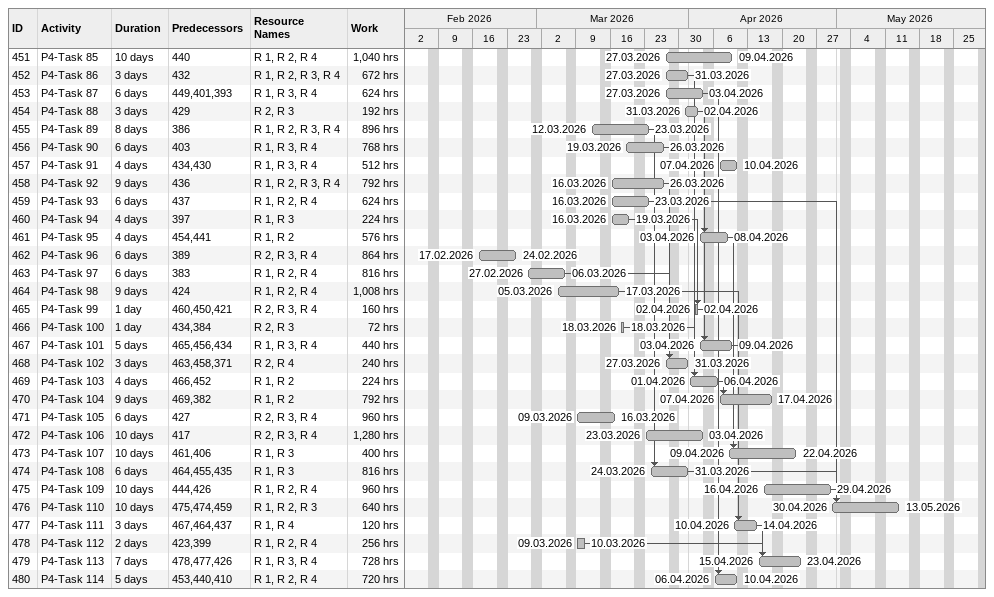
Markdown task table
| ID | Task | Duration | Start | Finish | Predecessors | Resources | Work (h) |
|---|---|---|---|---|---|---|---|
| 451 | P4-Task 85 | 10d | 2026-03-27 | 2026-04-09 | 440 | R 1, R 2, R 4 | 1040 |
| 452 | P4-Task 86 | 3d | 2026-03-27 | 2026-03-31 | 432 | R 1, R 2, R 3, R 4 | 672 |
| 453 | P4-Task 87 | 6d | 2026-03-27 | 2026-04-03 | 449, 401, 393 | R 1, R 3, R 4 | 624 |
| 454 | P4-Task 88 | 3d | 2026-03-31 | 2026-04-02 | 429 | R 2, R 3 | 192 |
| 455 | P4-Task 89 | 8d | 2026-03-12 | 2026-03-23 | 386 | R 1, R 2, R 3, R 4 | 896 |
| 456 | P4-Task 90 | 6d | 2026-03-19 | 2026-03-26 | 403 | R 1, R 3, R 4 | 768 |
| 457 | P4-Task 91 | 4d | 2026-04-07 | 2026-04-10 | 434, 430 | R 1, R 3, R 4 | 512 |
| 458 | P4-Task 92 | 9d | 2026-03-16 | 2026-03-26 | 436 | R 1, R 2, R 3, R 4 | 792 |
| 459 | P4-Task 93 | 6d | 2026-03-16 | 2026-03-23 | 437 | R 1, R 2, R 4 | 624 |
| 460 | P4-Task 94 | 4d | 2026-03-16 | 2026-03-19 | 397 | R 1, R 3 | 224 |
| 461 | P4-Task 95 | 4d | 2026-04-03 | 2026-04-08 | 454, 441 | R 1, R 2 | 576 |
| 462 | P4-Task 96 | 6d | 2026-02-17 | 2026-02-24 | 389 | R 2, R 3, R 4 | 864 |
| 463 | P4-Task 97 | 6d | 2026-02-27 | 2026-03-06 | 383 | R 1, R 2, R 4 | 816 |
| 464 | P4-Task 98 | 9d | 2026-03-05 | 2026-03-17 | 424 | R 1, R 2, R 4 | 1008 |
| 465 | P4-Task 99 | 1d | 2026-04-02 | 2026-04-02 | 460, 450, 421 | R 2, R 3, R 4 | 160 |
| 466 | P4-Task 100 | 1d | 2026-03-18 | 2026-03-18 | 434, 384 | R 2, R 3 | 72 |
| 467 | P4-Task 101 | 5d | 2026-04-03 | 2026-04-09 | 465, 456, 434 | R 1, R 3, R 4 | 440 |
| 468 | P4-Task 102 | 3d | 2026-03-27 | 2026-03-31 | 463, 458, 371 | R 2, R 4 | 240 |
| 469 | P4-Task 103 | 4d | 2026-04-01 | 2026-04-06 | 466, 452 | R 1, R 2 | 224 |
| 470 | P4-Task 104 | 9d | 2026-04-07 | 2026-04-17 | 469, 382 | R 1, R 2 | 792 |
| 471 | P4-Task 105 | 6d | 2026-03-09 | 2026-03-16 | 427 | R 2, R 3, R 4 | 960 |
| 472 | P4-Task 106 | 10d | 2026-03-23 | 2026-04-03 | 417 | R 2, R 3, R 4 | 1280 |
| 473 | P4-Task 107 | 10d | 2026-04-09 | 2026-04-22 | 461, 406 | R 1, R 3 | 400 |
| 474 | P4-Task 108 | 6d | 2026-03-24 | 2026-03-31 | 464, 455, 435 | R 1, R 3 | 816 |
| 475 | P4-Task 109 | 10d | 2026-04-16 | 2026-04-29 | 444, 426 | R 1, R 2, R 4 | 960 |
| 476 | P4-Task 110 | 10d | 2026-04-30 | 2026-05-13 | 475, 474, 459 | R 1, R 2, R 3 | 640 |
| 477 | P4-Task 111 | 3d | 2026-04-10 | 2026-04-14 | 467, 464, 437 | R 1, R 4 | 120 |
| 478 | P4-Task 112 | 2d | 2026-03-09 | 2026-03-10 | 423, 399 | R 1, R 2, R 4 | 256 |
| 479 | P4-Task 113 | 7d | 2026-04-15 | 2026-04-23 | 478, 477, 426 | R 1, R 3, R 4 | 728 |
| 480 | P4-Task 114 | 5d | 2026-04-06 | 2026-04-10 | 453, 440, 410 | R 1, R 2, R 4 | 720 |
